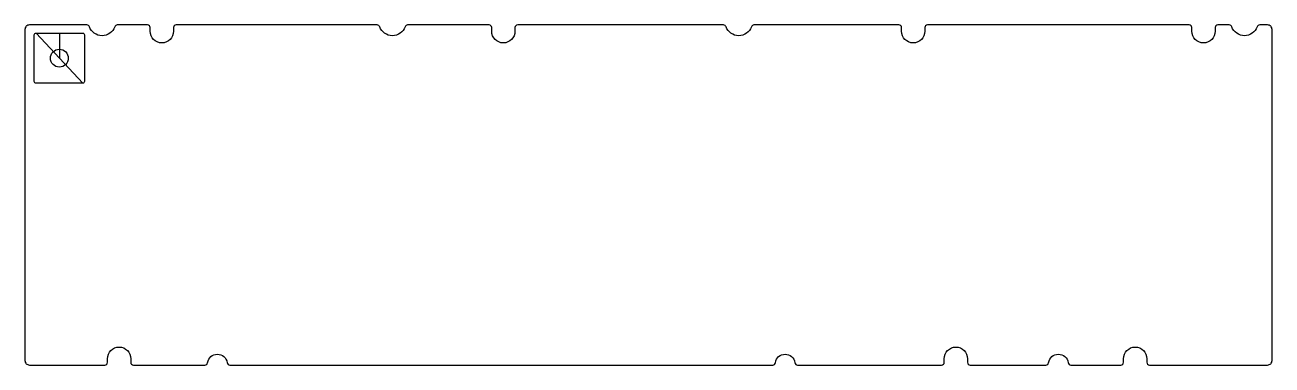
# Model space of a CAD drawing. Header units: millimetres. Extents: x 5 to 353, y -198 to -104.
import ezdxf

# ---------------------------------------------------------------- set-up
doc = ezdxf.new("R2010")
doc.units = ezdxf.units.MM
doc.header["$MEASUREMENT"] = 0

msp = doc.modelspace()

# ---------------------------------------------------------------- linework, layer by layer
for p, q in [((8, -106.03), (21, -120.03)), ((14.5, -106.03), (14.5, -113.03))]:
    msp.add_line(p, q)
for points in [[(317.79, -196.73), (317.79, -197.73, 0.414214), (318.54, -198.48), (351.46, -198.48, 0.414214), (352.71, -197.23), (352.71, -105.03, 0.414214), (351.46, -103.78), (349.26, -103.78, 0.318022), (348.55, -104.28, -0.70761), (341.48, -104.28, 0.318022), (340.77, -103.78), (337.59, -103.78, 0.414214), (336.84, -104.53), (336.84, -105.53, -1), (330.34, -105.53), (330.34, -104.53, 0.414214), (329.59, -103.78), (256.62, -103.78, 0.414214), (255.88, -104.53), (255.88, -105.53, -1), (249.38, -105.53), (249.38, -104.53, 0.414214), (248.63, -103.78), (208.21, -103.78, 0.318022), (207.51, -104.28, -0.70761), (200.43, -104.28, 0.318022), (199.72, -103.78), (142.32, -103.78, 0.414214), (141.57, -104.53), (141.57, -105.53, -1), (135.07, -105.53), (135.07, -104.53, 0.414214), (134.33, -103.78), (111.62, -103.78, 0.318022), (110.91, -104.28, -0.70761), (103.84, -104.28, 0.318022), (103.13, -103.78), (47.08, -103.78, 0.414214), (46.33, -104.53), (46.33, -105.53, -1), (39.83, -105.53), (39.83, -104.53, 0.414214), (39.08, -103.78), (30.66, -103.78, 0.318022), (29.95, -104.28, -0.70761), (22.88, -104.28, 0.318022), (22.17, -103.78), (6.15, -103.78, 0.414214), (4.9, -105.03), (4.9, -197.23, 0.414214), (6.15, -198.48), (27.17, -198.48, 0.414214), (27.92, -197.73), (27.92, -196.73, -1), (34.42, -196.73), (34.42, -197.73, 0.414214), (35.17, -198.48), (55.09, -198.48, 0.374498), (55.84, -197.84, -0.871177), (61.28, -197.84, 0.374498), (62.03, -198.48), (87.75, -198.48), (207.95, -198.48), (213.45, -198.48, 0.374451), (214.19, -197.84, -0.871199), (219.64, -197.84, 0.374491), (220.38, -198.48), (260.53, -198.48, 0.414214), (261.28, -197.73), (261.28, -196.73, -1), (267.78, -196.73), (267.78, -197.73, 0.414207), (268.53, -198.48), (289.66, -198.48, 0.374503), (290.4, -197.84, -0.871172), (295.85, -197.84, 0.374505), (296.59, -198.48), (310.54, -198.48, 0.414214), (311.29, -197.73), (311.29, -196.73, -1)], [(21, -106.03, -0.414214), (21.5, -106.53), (21.5, -119.53, -0.414214), (21, -120.03), (8, -120.03, -0.414214), (7.5, -119.53), (7.5, -106.53, -0.414214), (8, -106.03)]]:
    msp.add_lwpolyline(points, format="xyb", close=True)
msp.add_circle((14.5, -113.03), 2.5)

doc.saveas('drawing.dxf')
